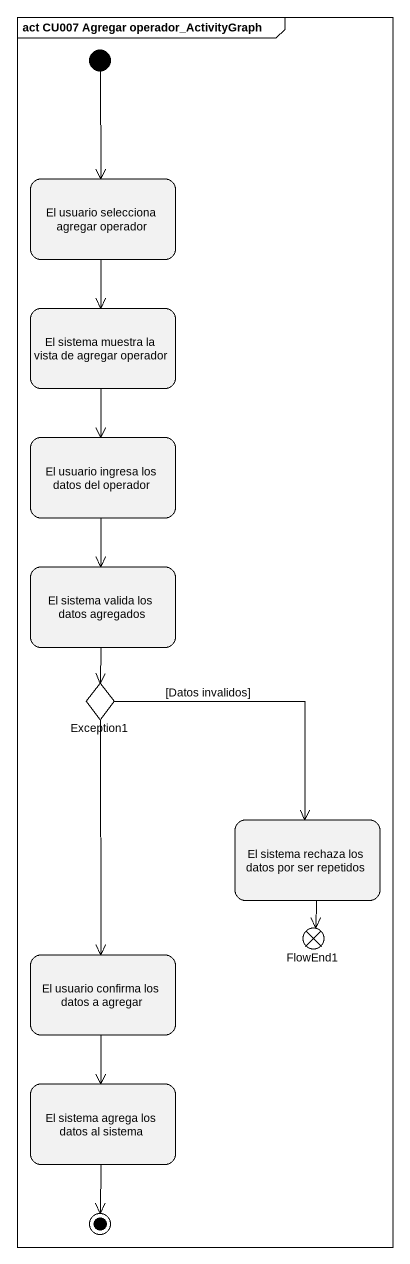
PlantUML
@startuml
mainframe act CU007 Agregar operador_ActivityGraph
hide empty description
state "El usuario selecciona agregar operador" as El_usuario_selecciona
state "El sistema muestra la vista de agregar operador" as El_sistema_muestra_la_vista
state "El usuario ingresa los datos del operador" as El_usuario_ingresa_los
state "El sistema valida los datos agregados" as El_sistema_valida_los_datos
state Exception1 <<choice>>
state "El sistema rechaza los datos por ser repetidos" as El_sistema_rechaza_los
state FlowEnd1 <<end>>
state "El usuario confirma los datos a agregar" as El_usuario_confirma_los
state "El sistema agrega los datos al sistema" as El_sistema_agrega_los_datos
[*] --> El_usuario_selecciona
El_usuario_selecciona --> El_sistema_muestra_la_vista
El_sistema_muestra_la_vista --> El_usuario_ingresa_los
El_usuario_ingresa_los --> El_sistema_valida_los_datos
El_sistema_valida_los_datos --> Exception1
Exception1 --> El_sistema_rechaza_los : [Datos invalidos]
Exception1 --> El_usuario_confirma_los
El_sistema_rechaza_los --> FlowEnd1
El_usuario_confirma_los --> El_sistema_agrega_los_datos
El_sistema_agrega_los_datos --> [*]
@enduml
